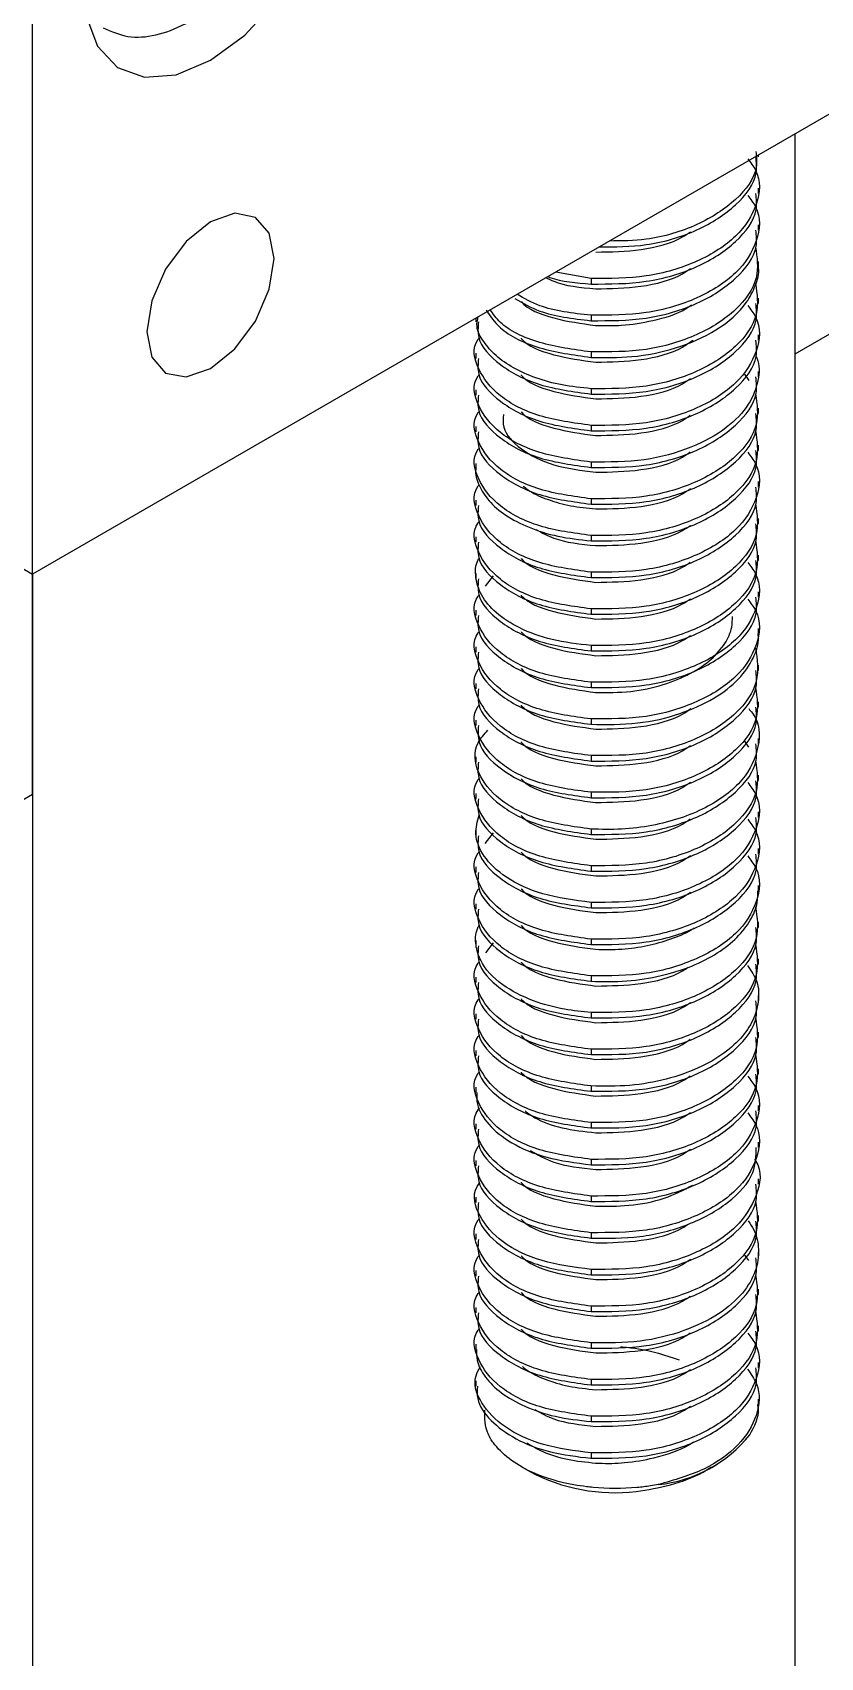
# Model space of a CAD drawing. Header units: millimetres. Extents: x 15 to 1802, y 5 to 899.
# Drawn here: x 272.89 to 283.85, y 196.35 to 218.95 of the extents above; entities that cross this region are included whole.
import ezdxf

# ---------------------------------------------------------------- set-up
doc = ezdxf.new("R2010")
doc.units = ezdxf.units.MM

msp = doc.modelspace()

# ---------------------------------------------------------------- linework, layer by layer
at = {"color": 7, "linetype": 'Continuous', "lineweight": 25}
for p, q in [((293.046, 223.051), (272.894, 211.418)), ((272.894, 211.418), (272.894, 221.624)), ((283.5, 214.478), (283.5, 217.541)), ((283.5, 191.184), (283.5, 217.541)), ((282.992, 217.22), (282.992, 217.247)), ((282.992, 216.71), (282.992, 216.785)), ((283.5, 214.478), (287.743, 216.927)), ((282.992, 216.199), (282.992, 216.275)), ((280.663, 215.526), (280.171, 215.618)), ((282.992, 215.689), (282.992, 215.764)), ((280.662, 215.526), (280.662, 215.452)), ((282.992, 215.179), (282.992, 215.254)), ((279.059, 214.977), (279.059, 214.924)), ((280.662, 215.016), (280.662, 214.941)), ((282.992, 214.668), (282.992, 214.744)), ((267.591, 214.479), (272.894, 211.418)), ((279.059, 214.489), (279.059, 214.413)), ((280.662, 214.506), (280.662, 214.431)), ((282.992, 214.158), (282.992, 214.233)), ((282.798, 214.195), (282.856, 214.11)), ((279.059, 213.978), (279.059, 213.903)), ((280.662, 213.995), (280.662, 213.921)), ((282.992, 213.648), (282.992, 213.723)), ((279.059, 213.468), (279.059, 213.393)), ((280.662, 213.485), (280.662, 213.41)), ((282.992, 213.138), (282.992, 213.212)), ((279.059, 212.957), (279.059, 212.882)), ((280.662, 212.975), (280.662, 212.9)), ((282.992, 212.627), (282.992, 212.703)), ((279.059, 212.447), (279.059, 212.372)), ((280.662, 212.464), (280.662, 212.39)), ((282.992, 212.117), (282.992, 212.192)), ((279.059, 211.937), (279.059, 211.862)), ((280.662, 211.954), (280.662, 211.879)), ((282.992, 211.607), (282.992, 211.681)), ((272.894, 208.355), (272.894, 211.418)), ((272.894, 211.418), (272.894, 185.061)), ((279.059, 211.426), (279.059, 211.352)), ((279.196, 211.247), (279.305, 211.391)), ((280.662, 211.444), (280.662, 211.369)), ((282.992, 211.096), (282.992, 211.171)), ((279.059, 210.916), (279.059, 210.841)), ((280.662, 210.933), (280.662, 210.859)), ((282.992, 210.586), (282.992, 210.661)), ((279.059, 210.406), (279.059, 210.331)), ((280.662, 210.423), (280.662, 210.348)), ((282.992, 210.076), (282.992, 210.15)), ((279.059, 209.895), (279.059, 209.82)), ((280.662, 209.913), (280.662, 209.838)), ((282.992, 209.565), (282.992, 209.64)), ((279.059, 209.385), (279.059, 209.31)), ((280.662, 209.402), (280.662, 209.328)), ((282.798, 209.092), (282.854, 209.01)), ((282.992, 209.055), (282.992, 209.13)), ((279.059, 208.875), (279.059, 208.8)), ((280.662, 208.892), (280.662, 208.817)), ((282.992, 208.545), (282.992, 208.619)), ((279.059, 208.364), (279.059, 208.289)), ((280.662, 208.382), (280.662, 208.307)), ((267.591, 205.293), (272.894, 208.355)), ((282.992, 208.034), (282.992, 208.109)), ((279.059, 207.854), (279.059, 207.779)), ((279.192, 207.67), (279.305, 207.819)), ((280.662, 207.871), (280.662, 207.797)), ((282.992, 207.524), (282.992, 207.599)), ((279.059, 207.344), (279.059, 207.269)), ((280.662, 207.361), (280.662, 207.286)), ((282.992, 207.014), (282.992, 207.088)), ((279.059, 206.833), (279.059, 206.758)), ((280.662, 206.851), (280.662, 206.776)), ((282.992, 206.503), (282.992, 206.578)), ((279.059, 206.323), (279.059, 206.248)), ((280.662, 206.34), (280.662, 206.266)), ((279.2, 206.149), (279.305, 206.288)), ((282.992, 205.993), (282.992, 206.068)), ((279.059, 205.813), (279.059, 205.737)), ((280.662, 205.83), (280.662, 205.755)), ((282.992, 205.482), (282.992, 205.557)), ((279.059, 205.302), (279.059, 205.227)), ((280.662, 205.32), (280.662, 205.245)), ((282.992, 204.972), (282.992, 205.047)), ((279.059, 204.792), (279.059, 204.717)), ((280.662, 204.809), (280.662, 204.735)), ((282.992, 204.462), (282.992, 204.537)), ((280.662, 204.299), (280.662, 204.224)), ((279.059, 204.282), (279.059, 204.207)), ((282.992, 203.951), (282.992, 204.027)), ((279.059, 203.771), (279.059, 203.696)), ((280.662, 203.789), (280.662, 203.714)), ((282.992, 203.441), (282.992, 203.516)), ((279.059, 203.261), (279.059, 203.186)), ((280.662, 203.278), (280.662, 203.204)), ((282.992, 202.931), (282.992, 203.006)), ((279.059, 202.75), (279.059, 202.676)), ((280.662, 202.768), (280.662, 202.693)), ((282.992, 202.42), (282.992, 202.495)), ((280.662, 202.258), (280.662, 202.183)), ((279.059, 202.24), (279.059, 202.165)), ((282.798, 201.947), (282.851, 201.87)), ((282.992, 201.91), (282.992, 201.985)), ((279.059, 201.73), (279.059, 201.655)), ((280.662, 201.747), (280.662, 201.672)), ((282.992, 201.4), (282.992, 201.475)), ((279.059, 201.219), (279.059, 201.145)), ((280.662, 201.237), (280.662, 201.162)), ((282.992, 200.889), (282.992, 200.964)), ((279.059, 200.709), (279.059, 200.634)), ((280.662, 200.727), (280.662, 200.652)), ((282.992, 200.379), (282.992, 200.455)), ((279.059, 200.199), (279.059, 200.124)), ((280.662, 200.216), (280.662, 200.141)), ((282.992, 199.82), (282.992, 199.944)), ((280.662, 199.706), (280.662, 199.631)), ((280.662, 199.196), (280.662, 199.121)), ((279.689, 199.006), (279.812, 198.935)), ((282.341, 198.994), (282.416, 199.037))]:
    msp.add_line(p, q, dxfattribs=at)
at = {"color": 7, "linetype": 'Continuous', "lineweight": 25, "flags": 128}
for points in [[(275.369, 218.562), (275.846, 218.913), (276.287, 219.389), (276.661, 219.956), (276.938, 220.57), (277.099, 221.187), (277.132, 221.761), (277.034, 222.249), (276.813, 222.614), (276.484, 222.831), (276.073, 222.882), (275.609, 222.765), (275.128, 222.487), (274.664, 222.069), (274.253, 221.543), (273.924, 220.947), (273.703, 220.325), (273.605, 219.725), (273.638, 219.189), (273.799, 218.758), (274.077, 218.464), (274.45, 218.329), (274.892, 218.362), (275.369, 218.562)], [(275.369, 214.275), (275.707, 214.548), (275.994, 214.935), (276.185, 215.377), (276.253, 215.806), (276.185, 216.158), (275.994, 216.378), (275.707, 216.434), (275.369, 216.317), (275.03, 216.044), (274.744, 215.657), (274.552, 215.215), (274.485, 214.786), (274.552, 214.434), (274.744, 214.213), (275.03, 214.158), (275.369, 214.275)]]:
    msp.add_lwpolyline(points, dxfattribs=at)
at = {"color": 7, "linetype": 'Continuous', "lineweight": 25}
for centre, radius, start, end in [((281.403, 200.627), 1.883, 275.9615, 321.1954), ((281.003, 201.197), 2.556, 242.2157, 276.4544)]:
    msp.add_arc(centre, radius, start, end, dxfattribs=at)
for points, knots in [([(273.878, 219.013), (273.99, 218.964), (274.215, 218.864), (274.613, 218.897), (275.024, 219.053), (275.436, 219.345), (275.775, 219.685), (275.937, 219.943), (275.996, 220.037)], [0, 0, 0, 0, 0.167873, 0.338433, 0.516375, 0.703003, 0.891892, 1, 1, 1, 1]), ([(282.842, 217.193), (282.882, 217.141), (283.034, 216.945), (282.997, 216.552), (282.718, 216.101), (282.165, 215.747), (281.439, 215.526), (280.922, 215.526), (280.663, 215.526)], [0, 0, 0, 0, 0.067159, 0.253727, 0.440295, 0.626864, 0.813432, 1, 1, 1, 1]), ([(280.775, 215.967), (280.995, 215.968), (281.473, 215.97), (282.167, 216.182), (282.704, 216.535), (282.987, 216.91), (282.962, 217.145), (282.954, 217.22)], [0, 0, 0, 0, 0.19692, 0.428059, 0.6592, 0.89034, 1, 1, 1, 1]), ([(282.954, 217.295), (282.962, 217.22), (282.987, 216.985), (282.704, 216.61), (282.167, 216.259), (281.518, 216.054), (281.089, 216.05), (280.916, 216.049)], [0, 0, 0, 0, 0.114499, 0.355909, 0.597318, 0.838728, 1, 1, 1, 1]), ([(282.842, 216.683), (282.882, 216.631), (283.034, 216.435), (282.997, 216.042), (282.717, 215.591), (282.163, 215.236), (281.436, 215.016), (280.919, 215.016), (280.661, 215.016)], [0, 0, 0, 0, 0.067216, 0.25377, 0.440326, 0.626882, 0.813441, 1, 1, 1, 1]), ([(280.663, 215.451), (280.922, 215.451), (281.438, 215.452), (282.168, 215.672), (282.705, 216.026), (282.987, 216.4), (282.962, 216.635), (282.954, 216.71)], [0, 0, 0, 0, 0.223608, 0.447217, 0.670825, 0.894434, 1, 1, 1, 1]), ([(280.661, 214.941), (280.919, 214.941), (281.436, 214.941), (282.167, 215.161), (282.704, 215.515), (282.987, 215.889), (282.962, 216.124), (282.954, 216.199)], [0, 0, 0, 0, 0.223533, 0.447067, 0.670601, 0.894135, 1, 1, 1, 1]), ([(280.729, 215.895), (280.938, 215.899), (281.356, 215.906), (281.832, 216.028), (282.009, 216.153), (282.044, 216.178)], [0, 0, 0, 0, 0.4450468, 0.8900938, 1, 1, 1, 1]), ([(282.951, 215.964), (282.972, 215.821), (283.014, 215.518), (282.709, 215.078), (282.164, 214.725), (281.435, 214.505), (280.919, 214.506), (280.66, 214.506)], [0, 0, 0, 0, 0.183105, 0.387329, 0.591554, 0.795777, 1, 1, 1, 1]), ([(280.66, 214.431), (280.851, 214.428), (281.251, 214.421), (281.869, 214.549), (282.443, 214.802), (282.801, 215.123), (282.954, 215.426), (283.005, 215.597), (282.991, 215.685), (282.99, 215.689)], [0, 0, 0, 0, 0.1658035, 0.3479679, 0.5464564, 0.7612265, 0.8752706, 0.9934332, 1, 1, 1, 1]), ([(280.727, 215.385), (280.936, 215.388), (281.354, 215.395), (281.831, 215.517), (282.009, 215.642), (282.044, 215.667)], [0, 0, 0, 0, 0.444455, 0.888911, 1, 1, 1, 1]), ([(280.037, 215.541), (280.072, 215.523), (280.251, 215.427), (280.514, 215.404), (280.727, 215.385)], [0, 0, 0, 0, 0.19125, 1, 1, 1, 1]), ([(280.06, 215.555), (280.07, 215.551), (280.241, 215.484), (280.459, 215.467), (280.663, 215.451)], [0, 0, 0, 0, 0.057009, 1, 1, 1, 1]), ([(282.951, 215.456), (282.972, 215.313), (283.015, 215.01), (282.71, 214.569), (282.167, 214.216), (281.438, 213.995), (280.922, 213.995), (280.663, 213.995)], [0, 0, 0, 0, 0.183526, 0.387645, 0.591764, 0.795881, 1, 1, 1, 1]), ([(279.604, 215.25), (279.713, 215.186), (279.993, 215.02), (280.407, 214.971), (280.661, 214.941)], [0, 0, 0, 0, 0.386318, 1, 1, 1, 1]), ([(280.661, 215.016), (280.406, 215.045), (280.006, 215.091), (279.734, 215.251), (279.635, 215.309)], [0, 0, 0, 0, 0.635864, 1, 1, 1, 1]), ([(279.69, 215.207), (279.691, 215.205), (279.774, 215.102), (280.133, 214.956), (280.529, 214.902), (280.726, 214.875)], [0, 0, 0, 0, 0.009791, 0.504896, 1, 1, 1, 1]), ([(282.842, 215.152), (282.882, 215.1), (283.034, 214.903), (282.997, 214.511), (282.718, 214.06), (282.164, 213.705), (281.438, 213.485), (280.921, 213.485), (280.662, 213.485)], [0, 0, 0, 0, 0.0670366, 0.2536289, 0.4402219, 0.6268139, 0.8134073, 1, 1, 1, 1]), ([(280.663, 213.92), (280.921, 213.92), (281.438, 213.921), (282.168, 214.141), (282.705, 214.495), (282.987, 214.869), (282.962, 215.103), (282.954, 215.179)], [0, 0, 0, 0, 0.223575, 0.447149, 0.670725, 0.8943, 1, 1, 1, 1]), ([(280.726, 214.875), (280.847, 214.872), (281.114, 214.867), (281.546, 214.941), (281.893, 215.04), (282.033, 215.142), (282.06, 215.161)], [0, 0, 0, 0, 0.2527475, 0.5587155, 0.9177306, 1, 1, 1, 1]), ([(280.663, 213.995), (280.527, 214.009), (280.255, 214.037), (279.889, 214.14), (279.576, 214.28), (279.328, 214.452), (279.163, 214.647), (279.057, 214.833), (279.083, 214.95), (279.094, 214.997)], [0, 0, 0, 0, 0.154977, 0.308204, 0.45968, 0.609408, 0.757384, 0.903609, 1, 1, 1, 1]), ([(279.097, 214.924), (279.09, 214.851), (279.072, 214.64), (279.37, 214.317), (279.918, 214.021), (280.415, 213.954), (280.663, 213.92)], [0, 0, 0, 0, 0.149729, 0.433153, 0.716577, 1, 1, 1, 1]), ([(279.203, 215.091), (279.259, 215.005), (279.401, 214.79), (279.925, 214.534), (280.415, 214.465), (280.66, 214.431)], [0, 0, 0, 0, 0.248365, 0.624182, 1, 1, 1, 1]), ([(280.66, 214.506), (280.416, 214.54), (279.927, 214.609), (279.431, 214.844), (279.302, 215.033), (279.261, 215.093)], [0, 0, 0, 0, 0.40533, 0.810662, 1, 1, 1, 1]), ([(280.662, 213.485), (280.415, 213.519), (279.921, 213.586), (279.355, 213.883), (279.071, 214.262), (279, 214.563), (279.102, 214.695), (279.106, 214.701)], [0, 0, 0, 0, 0.247175, 0.494351, 0.741527, 0.988704, 1, 1, 1, 1]), ([(279.69, 214.696), (279.692, 214.694), (279.776, 214.591), (280.135, 214.445), (280.531, 214.391), (280.729, 214.364)], [0, 0, 0, 0, 0.010558, 0.50528, 1, 1, 1, 1]), ([(280.662, 213.41), (280.921, 213.41), (281.437, 213.41), (282.168, 213.63), (282.705, 213.984), (282.987, 214.359), (282.962, 214.593), (282.954, 214.668)], [0, 0, 0, 0, 0.2235996, 0.4471992, 0.6707988, 0.8944001, 1, 1, 1, 1]), ([(280.729, 214.364), (280.938, 214.367), (281.357, 214.374), (281.847, 214.503), (282.034, 214.638), (282.081, 214.671)], [0, 0, 0, 0, 0.429039, 0.858078, 1, 1, 1, 1]), ([(279.097, 214.413), (279.09, 214.34), (279.071, 214.129), (279.37, 213.807), (279.917, 213.511), (280.414, 213.444), (280.662, 213.41)], [0, 0, 0, 0, 0.149193, 0.432794, 0.716396, 1, 1, 1, 1]), ([(282.958, 214.445), (282.962, 214.437), (283.012, 214.33), (282.996, 214.098), (282.873, 213.763), (282.557, 213.434), (282.06, 213.159), (281.394, 212.973), (280.91, 212.974), (280.66, 212.975)], [0, 0, 0, 0, 0.0094305, 0.1430117, 0.2892288, 0.4480612, 0.6194849, 0.8034743, 1, 1, 1, 1]), ([(280.66, 212.975), (280.413, 213.009), (279.919, 213.076), (279.354, 213.373), (279.071, 213.752), (279, 214.053), (279.102, 214.185), (279.106, 214.19)], [0, 0, 0, 0, 0.247252, 0.494502, 0.741754, 0.989004, 1, 1, 1, 1]), ([(279.689, 214.186), (279.691, 214.184), (279.775, 214.081), (280.134, 213.935), (280.53, 213.881), (280.728, 213.854)], [0, 0, 0, 0, 0.011584, 0.50579, 1, 1, 1, 1]), ([(280.66, 212.9), (280.918, 212.9), (281.435, 212.899), (282.166, 213.119), (282.703, 213.473), (282.987, 213.848), (282.962, 214.082), (282.954, 214.158)], [0, 0, 0, 0, 0.223442, 0.446885, 0.670328, 0.893771, 1, 1, 1, 1]), ([(280.728, 213.854), (280.937, 213.857), (281.355, 213.864), (281.832, 213.986), (282.009, 214.111), (282.045, 214.136)], [0, 0, 0, 0, 0.444637, 0.889272, 1, 1, 1, 1]), ([(279.097, 213.903), (279.09, 213.831), (279.071, 213.62), (279.369, 213.298), (279.916, 213.001), (280.412, 212.934), (280.66, 212.9)], [0, 0, 0, 0, 0.148832, 0.432555, 0.716277, 1, 1, 1, 1]), ([(282.951, 213.922), (282.971, 213.779), (283.015, 213.478), (282.71, 213.038), (282.166, 212.684), (281.437, 212.464), (280.92, 212.464), (280.662, 212.464)], [0, 0, 0, 0, 0.182642, 0.386981, 0.591321, 0.79566, 1, 1, 1, 1]), ([(280.662, 212.464), (280.415, 212.498), (279.921, 212.565), (279.355, 212.862), (279.071, 213.241), (279, 213.542), (279.102, 213.674), (279.107, 213.68)], [0, 0, 0, 0, 0.2470384, 0.4940751, 0.741112, 0.9881492, 1, 1, 1, 1]), ([(279.445, 213.635), (279.44, 213.576), (279.424, 213.406), (279.669, 213.147), (280.118, 212.91), (280.524, 212.859), (280.728, 212.833)], [0, 0, 0, 0, 0.149477, 0.432984, 0.716492, 1, 1, 1, 1]), ([(279.69, 213.675), (279.691, 213.673), (279.774, 213.571), (280.133, 213.425), (280.528, 213.371), (280.726, 213.344)], [0, 0, 0, 0, 0.0086, 0.504299, 1, 1, 1, 1]), ([(280.662, 212.39), (280.92, 212.389), (281.436, 212.389), (282.167, 212.609), (282.704, 212.963), (282.987, 213.338), (282.962, 213.572), (282.954, 213.648)], [0, 0, 0, 0, 0.2235122, 0.4470235, 0.670535, 0.8940465, 1, 1, 1, 1]), ([(280.726, 213.344), (280.935, 213.347), (281.353, 213.354), (281.83, 213.476), (282.008, 213.601), (282.043, 213.625)], [0, 0, 0, 0, 0.444727, 0.889456, 1, 1, 1, 1]), ([(279.097, 213.393), (279.09, 213.32), (279.071, 213.109), (279.37, 212.786), (279.917, 212.49), (280.414, 212.423), (280.662, 212.39)], [0, 0, 0, 0, 0.1494438, 0.432963, 0.7164811, 1, 1, 1, 1]), ([(282.951, 213.412), (282.971, 213.269), (283.015, 212.968), (282.711, 212.528), (282.167, 212.174), (281.438, 211.954), (280.922, 211.954), (280.663, 211.954)], [0, 0, 0, 0, 0.182355, 0.386766, 0.591178, 0.795589, 1, 1, 1, 1]), ([(280.663, 211.954), (280.416, 211.987), (279.922, 212.054), (279.355, 212.352), (279.071, 212.73), (279, 213.032), (279.102, 213.164), (279.106, 213.17)], [0, 0, 0, 0, 0.247089, 0.494176, 0.741265, 0.988354, 1, 1, 1, 1]), ([(282.842, 213.111), (282.882, 213.059), (283.034, 212.862), (282.997, 212.47), (282.717, 212.019), (282.163, 211.664), (281.436, 211.444), (280.919, 211.444), (280.661, 211.444)], [0, 0, 0, 0, 0.067287, 0.253827, 0.440368, 0.62691, 0.813453, 1, 1, 1, 1]), ([(280.663, 211.879), (280.921, 211.879), (281.438, 211.879), (282.168, 212.099), (282.705, 212.454), (282.987, 212.828), (282.962, 213.062), (282.954, 213.137)], [0, 0, 0, 0, 0.22361, 0.44722, 0.67083, 0.89444, 1, 1, 1, 1]), ([(280.728, 212.833), (280.937, 212.837), (281.355, 212.844), (281.831, 212.966), (282.008, 213.091), (282.043, 213.115)], [0, 0, 0, 0, 0.44495, 0.889901, 1, 1, 1, 1]), ([(279.06, 212.882), (279.06, 212.881), (279.045, 212.805), (279.098, 212.651), (279.229, 212.431), (279.467, 212.228), (279.792, 212.059), (280.196, 211.93), (280.506, 211.896), (280.663, 211.879)], [0, 0, 0, 0, 0.0029, 0.156916, 0.315802, 0.479554, 0.648174, 0.821656, 1, 1, 1, 1]), ([(280.661, 211.444), (280.414, 211.478), (279.92, 211.545), (279.354, 211.842), (279.071, 212.221), (279, 212.522), (279.101, 212.653), (279.105, 212.658)], [0, 0, 0, 0, 0.2475, 0.495, 0.742501, 0.990002, 1, 1, 1, 1]), ([(279.717, 212.641), (279.747, 212.618), (279.841, 212.543), (280.065, 212.447), (280.375, 212.357), (280.61, 212.334), (280.729, 212.323)], [0, 0, 0, 0, 0.131687, 0.415813, 0.705252, 1, 1, 1, 1]), ([(280.661, 211.369), (280.919, 211.369), (281.435, 211.368), (282.167, 211.588), (282.704, 211.942), (282.987, 212.317), (282.962, 212.551), (282.954, 212.627)], [0, 0, 0, 0, 0.223509, 0.447019, 0.67053, 0.894041, 1, 1, 1, 1]), ([(280.729, 212.323), (280.938, 212.326), (281.356, 212.333), (281.832, 212.456), (282.009, 212.58), (282.044, 212.605)], [0, 0, 0, 0, 0.44501, 0.890021, 1, 1, 1, 1]), ([(279.097, 212.372), (279.09, 212.3), (279.071, 212.089), (279.369, 211.766), (279.916, 211.47), (280.412, 211.403), (280.661, 211.369)], [0, 0, 0, 0, 0.1489, 0.4326, 0.7163, 1, 1, 1, 1]), ([(282.951, 212.391), (282.972, 212.248), (283.014, 211.946), (282.709, 211.506), (282.165, 211.153), (281.436, 210.933), (280.919, 210.933), (280.661, 210.934)], [0, 0, 0, 0, 0.182915, 0.387187, 0.591458, 0.795729, 1, 1, 1, 1]), ([(280.661, 210.934), (280.414, 210.967), (279.92, 211.034), (279.354, 211.332), (279.071, 211.71), (279, 212.012), (279.102, 212.143), (279.106, 212.149)], [0, 0, 0, 0, 0.247115, 0.49423, 0.741345, 0.98846, 1, 1, 1, 1]), ([(279.901, 212.036), (279.978, 211.993), (280.196, 211.868), (280.518, 211.835), (280.726, 211.813)], [0, 0, 0, 0, 0.3505329, 1, 1, 1, 1]), ([(280.661, 210.859), (280.919, 210.859), (281.435, 210.858), (282.166, 211.078), (282.704, 211.432), (282.987, 211.806), (282.962, 212.041), (282.954, 212.117)], [0, 0, 0, 0, 0.2234564, 0.4469127, 0.6703689, 0.893825, 1, 1, 1, 1]), ([(280.726, 211.813), (280.936, 211.816), (281.354, 211.823), (281.831, 211.945), (282.008, 212.07), (282.044, 212.095)], [0, 0, 0, 0, 0.4444402, 0.8888823, 1, 1, 1, 1]), ([(279.097, 211.862), (279.09, 211.789), (279.071, 211.579), (279.369, 211.256), (279.916, 210.96), (280.412, 210.892), (280.661, 210.859)], [0, 0, 0, 0, 0.149097, 0.432732, 0.716366, 1, 1, 1, 1]), ([(282.951, 211.88), (282.971, 211.738), (283.015, 211.437), (282.71, 210.997), (282.167, 210.643), (281.438, 210.423), (280.922, 210.423), (280.663, 210.423)], [0, 0, 0, 0, 0.1823556, 0.3867662, 0.5911768, 0.7955888, 1, 1, 1, 1]), ([(280.663, 210.423), (280.478, 210.445), (280.114, 210.487), (279.662, 210.656), (279.33, 210.871), (279.123, 211.117), (279.05, 211.368), (279.051, 211.546), (279.1, 211.632), (279.105, 211.64)], [0, 0, 0, 0, 0.184013, 0.359987, 0.527917, 0.687794, 0.83961, 0.983361, 1, 1, 1, 1]), ([(279.69, 211.634), (279.691, 211.632), (279.774, 211.529), (280.134, 211.383), (280.529, 211.329), (280.727, 211.302)], [0, 0, 0, 0, 0.010053, 0.505025, 1, 1, 1, 1]), ([(282.842, 211.58), (282.882, 211.528), (283.034, 211.331), (282.997, 210.939), (282.718, 210.488), (282.164, 210.133), (281.437, 209.913), (280.92, 209.913), (280.662, 209.913)], [0, 0, 0, 0, 0.06711, 0.253688, 0.440265, 0.626843, 0.813421, 1, 1, 1, 1]), ([(280.663, 210.348), (280.922, 210.348), (281.438, 210.348), (282.168, 210.568), (282.705, 210.922), (282.987, 211.297), (282.962, 211.531), (282.954, 211.606)], [0, 0, 0, 0, 0.22359, 0.447179, 0.670768, 0.894357, 1, 1, 1, 1]), ([(280.727, 211.302), (280.936, 211.306), (281.354, 211.312), (281.83, 211.434), (282.008, 211.559), (282.043, 211.584)], [0, 0, 0, 0, 0.444866, 0.889733, 1, 1, 1, 1]), ([(279.097, 211.352), (279.09, 211.279), (279.072, 211.068), (279.37, 210.745), (279.918, 210.449), (280.415, 210.382), (280.663, 210.348)], [0, 0, 0, 0, 0.149711, 0.433141, 0.716571, 1, 1, 1, 1]), ([(280.662, 209.913), (280.415, 209.946), (279.921, 210.013), (279.355, 210.311), (279.071, 210.69), (279, 210.991), (279.102, 211.123), (279.106, 211.129)], [0, 0, 0, 0, 0.2472, 0.494402, 0.741604, 0.988807, 1, 1, 1, 1]), ([(279.69, 211.124), (279.692, 211.121), (279.776, 211.018), (280.135, 210.873), (280.531, 210.819), (280.729, 210.792)], [0, 0, 0, 0, 0.010527, 0.505263, 1, 1, 1, 1]), ([(282.841, 211.069), (282.882, 211.017), (283.034, 210.819), (282.997, 210.427), (282.717, 209.976), (282.162, 209.621), (281.435, 209.402), (280.918, 209.402), (280.66, 209.403)], [0, 0, 0, 0, 0.067755, 0.254205, 0.440655, 0.627103, 0.813552, 1, 1, 1, 1]), ([(280.662, 209.838), (280.92, 209.838), (281.437, 209.838), (282.167, 210.058), (282.704, 210.412), (282.987, 210.786), (282.962, 211.021), (282.954, 211.096)], [0, 0, 0, 0, 0.2235737, 0.4471478, 0.6707228, 0.8942983, 1, 1, 1, 1]), ([(280.729, 210.792), (280.938, 210.795), (281.356, 210.802), (281.832, 210.925), (282.009, 211.049), (282.044, 211.074)], [0, 0, 0, 0, 0.445076, 0.890154, 1, 1, 1, 1]), ([(280.66, 209.403), (280.413, 209.436), (279.919, 209.504), (279.354, 209.801), (279.071, 210.18), (279, 210.481), (279.102, 210.613), (279.106, 210.618)], [0, 0, 0, 0, 0.247205, 0.49441, 0.741615, 0.98882, 1, 1, 1, 1]), ([(279.097, 210.841), (279.09, 210.768), (279.071, 210.558), (279.369, 210.235), (279.917, 209.939), (280.414, 209.871), (280.662, 209.838)], [0, 0, 0, 0, 0.149071, 0.432713, 0.716356, 1, 1, 1, 1]), ([(280.726, 209.771), (280.889, 209.77), (281.209, 209.768), (281.666, 209.867), (282.049, 210.023), (282.342, 210.223), (282.532, 210.445), (282.628, 210.651), (282.628, 210.779), (282.629, 210.829)], [0, 0, 0, 0, 0.1731108, 0.3380798, 0.494898, 0.6435586, 0.7840533, 0.9163751, 1, 1, 1, 1]), ([(279.689, 210.614), (279.691, 210.612), (279.775, 210.509), (280.134, 210.362), (280.53, 210.309), (280.727, 210.282)], [0, 0, 0, 0, 0.010742, 0.505371, 1, 1, 1, 1]), ([(280.66, 209.328), (280.877, 209.325), (281.3, 209.32), (281.899, 209.459), (282.38, 209.675), (282.729, 209.945), (282.925, 210.238), (283.003, 210.457), (282.987, 210.57), (282.985, 210.586)], [0, 0, 0, 0, 0.188384, 0.3666161, 0.5346827, 0.6925678, 0.8402606, 0.9777481, 1, 1, 1, 1]), ([(280.727, 210.282), (280.937, 210.285), (281.355, 210.292), (281.832, 210.414), (282.009, 210.539), (282.044, 210.564)], [0, 0, 0, 0, 0.44456, 0.889121, 1, 1, 1, 1]), ([(279.097, 210.331), (279.09, 210.258), (279.071, 210.048), (279.369, 209.725), (279.916, 209.429), (280.412, 209.361), (280.66, 209.328)], [0, 0, 0, 0, 0.148862, 0.432574, 0.716287, 1, 1, 1, 1]), ([(282.95, 210.385), (282.973, 210.23), (283.02, 209.917), (282.711, 209.465), (282.166, 209.112), (281.437, 208.892), (280.921, 208.892), (280.663, 208.892)], [0, 0, 0, 0, 0.1947036, 0.3960274, 0.5973524, 0.7986766, 1, 1, 1, 1]), ([(280.663, 208.892), (280.416, 208.925), (279.921, 208.992), (279.355, 209.29), (279.071, 209.668), (279, 209.97), (279.102, 210.102), (279.107, 210.108)], [0, 0, 0, 0, 0.247024, 0.494046, 0.741069, 0.988091, 1, 1, 1, 1]), ([(279.69, 210.103), (279.691, 210.101), (279.774, 209.999), (280.133, 209.853), (280.528, 209.799), (280.726, 209.771)], [0, 0, 0, 0, 0.009252, 0.504627, 1, 1, 1, 1]), ([(280.662, 208.817), (280.921, 208.817), (281.437, 208.817), (282.167, 209.037), (282.704, 209.391), (282.987, 209.766), (282.962, 210), (282.954, 210.075)], [0, 0, 0, 0, 0.223533, 0.447065, 0.670596, 0.894128, 1, 1, 1, 1]), ([(279.097, 209.821), (279.09, 209.748), (279.072, 209.537), (279.37, 209.214), (279.918, 208.918), (280.414, 208.851), (280.662, 208.817)], [0, 0, 0, 0, 0.149534, 0.433022, 0.716512, 1, 1, 1, 1]), ([(282.951, 209.839), (282.971, 209.697), (283.015, 209.395), (282.71, 208.956), (282.167, 208.602), (281.438, 208.382), (280.921, 208.382), (280.663, 208.382)], [0, 0, 0, 0, 0.182398, 0.386798, 0.591199, 0.795599, 1, 1, 1, 1]), ([(280.663, 208.382), (280.416, 208.415), (279.922, 208.482), (279.355, 208.779), (279.071, 209.158), (279, 209.46), (279.102, 209.591), (279.106, 209.597)], [0, 0, 0, 0, 0.247116, 0.494232, 0.741349, 0.988467, 1, 1, 1, 1]), ([(279.69, 209.593), (279.692, 209.591), (279.775, 209.488), (280.135, 209.342), (280.53, 209.288), (280.728, 209.261)], [0, 0, 0, 0, 0.010766, 0.505383, 1, 1, 1, 1]), ([(282.855, 209.547), (282.873, 209.526), (283.013, 209.368), (283.018, 209.008), (282.847, 208.619), (282.547, 208.342), (282.256, 208.16), (281.905, 208.014), (281.51, 207.914), (281.086, 207.859), (280.803, 207.867), (280.66, 207.872)], [0, 0, 0, 0, 0.026775, 0.209546, 0.397924, 0.494716, 0.59293, 0.692565, 0.793622, 0.8961, 1, 1, 1, 1]), ([(280.663, 208.307), (280.921, 208.307), (281.438, 208.307), (282.168, 208.527), (282.705, 208.881), (282.987, 209.256), (282.962, 209.49), (282.954, 209.565)], [0, 0, 0, 0, 0.2236069, 0.4472143, 0.6708216, 0.894428, 1, 1, 1, 1]), ([(280.728, 209.261), (280.937, 209.264), (281.355, 209.271), (281.834, 209.394), (282.013, 209.521), (282.05, 209.547)], [0, 0, 0, 0, 0.442201, 0.884404, 1, 1, 1, 1]), ([(279.096, 209.311), (279.091, 209.233), (279.077, 209.017), (279.382, 208.694), (279.929, 208.405), (280.419, 208.339), (280.663, 208.307)], [0, 0, 0, 0, 0.159763, 0.441189, 0.721269, 1, 1, 1, 1]), ([(280.66, 207.872), (280.413, 207.905), (279.919, 207.973), (279.357, 208.27), (279.06, 208.65), (279.016, 209.007), (279.176, 209.189), (279.227, 209.246)], [0, 0, 0, 0, 0.223977, 0.447954, 0.671931, 0.895907, 1, 1, 1, 1]), ([(279.689, 209.083), (279.691, 209.08), (279.775, 208.977), (280.135, 208.831), (280.531, 208.777), (280.728, 208.751)], [0, 0, 0, 0, 0.012186, 0.50609, 1, 1, 1, 1]), ([(280.66, 207.797), (280.919, 207.796), (281.435, 207.796), (282.166, 208.016), (282.704, 208.37), (282.987, 208.744), (282.962, 208.979), (282.954, 209.055)], [0, 0, 0, 0, 0.223486, 0.446974, 0.67046, 0.893948, 1, 1, 1, 1]), ([(282.951, 208.819), (282.971, 208.676), (283.014, 208.374), (282.709, 207.934), (282.165, 207.581), (281.436, 207.361), (280.919, 207.361), (280.661, 207.361)], [0, 0, 0, 0, 0.18284, 0.387129, 0.59142, 0.79571, 1, 1, 1, 1]), ([(280.728, 208.751), (280.938, 208.754), (281.356, 208.761), (281.832, 208.883), (282.009, 209.008), (282.044, 209.033)], [0, 0, 0, 0, 0.4449658, 0.8899306, 1, 1, 1, 1]), ([(279.097, 208.8), (279.09, 208.727), (279.071, 208.517), (279.369, 208.194), (279.916, 207.898), (280.412, 207.83), (280.66, 207.797)], [0, 0, 0, 0, 0.148854, 0.432568, 0.716285, 1, 1, 1, 1]), ([(280.661, 207.361), (280.414, 207.395), (279.92, 207.462), (279.355, 207.759), (279.071, 208.138), (279, 208.439), (279.102, 208.571), (279.106, 208.577)], [0, 0, 0, 0, 0.247089, 0.494178, 0.741268, 0.988357, 1, 1, 1, 1]), ([(279.69, 208.571), (279.692, 208.57), (279.775, 208.467), (280.133, 208.322), (280.529, 208.267), (280.726, 208.24)], [0, 0, 0, 0, 0.008108, 0.504055, 1, 1, 1, 1]), ([(280.661, 207.286), (280.919, 207.286), (281.435, 207.286), (282.166, 207.506), (282.704, 207.859), (282.987, 208.234), (282.962, 208.469), (282.954, 208.544)], [0, 0, 0, 0, 0.22347, 0.446938, 0.670408, 0.893877, 1, 1, 1, 1]), ([(282.842, 208.518), (282.882, 208.465), (283.034, 208.269), (282.997, 207.877), (282.718, 207.426), (282.165, 207.071), (281.439, 206.851), (280.922, 206.851), (280.663, 206.851)], [0, 0, 0, 0, 0.067202, 0.253761, 0.440321, 0.626881, 0.813441, 1, 1, 1, 1]), ([(280.726, 208.24), (280.935, 208.244), (281.354, 208.25), (281.831, 208.372), (282.008, 208.497), (282.044, 208.522)], [0, 0, 0, 0, 0.444457, 0.888917, 1, 1, 1, 1]), ([(279.097, 208.29), (279.09, 208.217), (279.071, 208.006), (279.369, 207.683), (279.917, 207.387), (280.413, 207.32), (280.661, 207.286)], [0, 0, 0, 0, 0.1491984, 0.4327988, 0.7163992, 1, 1, 1, 1]), ([(280.663, 206.851), (280.431, 206.881), (279.98, 206.94), (279.465, 207.185), (279.155, 207.48), (279.029, 207.787), (279.082, 207.979), (279.106, 208.067)], [0, 0, 0, 0, 0.231689, 0.449084, 0.652156, 0.840878, 1, 1, 1, 1]), ([(279.69, 208.062), (279.691, 208.06), (279.775, 207.957), (280.134, 207.811), (280.529, 207.757), (280.727, 207.73)], [0, 0, 0, 0, 0.010227, 0.505113, 1, 1, 1, 1]), ([(282.842, 208.007), (282.882, 207.955), (283.034, 207.759), (282.997, 207.366), (282.718, 206.915), (282.164, 206.56), (281.437, 206.34), (280.92, 206.34), (280.661, 206.34)], [0, 0, 0, 0, 0.067187, 0.253748, 0.44031, 0.626873, 0.813436, 1, 1, 1, 1]), ([(280.663, 206.776), (280.922, 206.776), (281.438, 206.776), (282.168, 206.996), (282.705, 207.35), (282.987, 207.725), (282.962, 207.959), (282.954, 208.034)], [0, 0, 0, 0, 0.223599, 0.447199, 0.6708, 0.8944, 1, 1, 1, 1]), ([(280.727, 207.73), (280.936, 207.733), (281.354, 207.74), (281.831, 207.862), (282.008, 207.987), (282.043, 208.012)], [0, 0, 0, 0, 0.4448975, 0.8897933, 1, 1, 1, 1]), ([(279.097, 207.779), (279.09, 207.706), (279.072, 207.495), (279.37, 207.172), (279.918, 206.876), (280.415, 206.809), (280.663, 206.776)], [0, 0, 0, 0, 0.149724, 0.43315, 0.716576, 1, 1, 1, 1]), ([(280.661, 206.34), (280.414, 206.374), (279.92, 206.441), (279.354, 206.739), (279.071, 207.118), (279, 207.419), (279.102, 207.551), (279.106, 207.556)], [0, 0, 0, 0, 0.247227, 0.494455, 0.741684, 0.988913, 1, 1, 1, 1]), ([(279.69, 207.551), (279.692, 207.549), (279.776, 207.446), (280.135, 207.3), (280.531, 207.246), (280.729, 207.219)], [0, 0, 0, 0, 0.010482, 0.505242, 1, 1, 1, 1]), ([(282.841, 207.497), (282.882, 207.444), (283.034, 207.247), (282.997, 206.854), (282.717, 206.403), (282.162, 206.049), (281.435, 205.83), (280.919, 205.83), (280.66, 205.83)], [0, 0, 0, 0, 0.067822, 0.254259, 0.440695, 0.62713, 0.813565, 1, 1, 1, 1]), ([(280.661, 206.266), (280.92, 206.265), (281.436, 206.265), (282.167, 206.485), (282.704, 206.839), (282.987, 207.214), (282.962, 207.448), (282.954, 207.523)], [0, 0, 0, 0, 0.223561, 0.447125, 0.670688, 0.894252, 1, 1, 1, 1]), ([(280.729, 207.219), (280.938, 207.223), (281.356, 207.23), (281.832, 207.352), (282.009, 207.477), (282.044, 207.502)], [0, 0, 0, 0, 0.445073, 0.89015, 1, 1, 1, 1]), ([(279.097, 207.269), (279.09, 207.196), (279.071, 206.985), (279.369, 206.663), (279.917, 206.366), (280.413, 206.299), (280.661, 206.266)], [0, 0, 0, 0, 0.148947, 0.43263, 0.716315, 1, 1, 1, 1]), ([(280.66, 205.83), (280.413, 205.864), (279.919, 205.931), (279.354, 206.229), (279.071, 206.607), (279, 206.908), (279.102, 207.04), (279.106, 207.046)], [0, 0, 0, 0, 0.247179, 0.494356, 0.741533, 0.988712, 1, 1, 1, 1]), ([(279.689, 207.041), (279.691, 207.039), (279.774, 206.936), (280.134, 206.79), (280.529, 206.736), (280.727, 206.709)], [0, 0, 0, 0, 0.010436, 0.505217, 1, 1, 1, 1]), ([(280.66, 205.755), (280.827, 205.751), (281.155, 205.743), (281.638, 205.822), (282.068, 205.956), (282.427, 206.139), (282.703, 206.358), (282.887, 206.597), (282.983, 206.819), (282.983, 206.959), (282.983, 207.014)], [0, 0, 0, 0, 0.145149, 0.285854, 0.422114, 0.553926, 0.681288, 0.804199, 0.922655, 1, 1, 1, 1]), ([(282.951, 206.79), (282.972, 206.644), (283.016, 206.337), (282.71, 205.893), (282.166, 205.54), (281.438, 205.32), (280.921, 205.32), (280.663, 205.32)], [0, 0, 0, 0, 0.187121, 0.390341, 0.59356, 0.79678, 1, 1, 1, 1]), ([(280.727, 206.709), (280.936, 206.713), (281.355, 206.719), (281.831, 206.842), (282.009, 206.967), (282.044, 206.992)], [0, 0, 0, 0, 0.444499, 0.889, 1, 1, 1, 1]), ([(279.097, 206.759), (279.09, 206.686), (279.071, 206.475), (279.369, 206.153), (279.916, 205.857), (280.412, 205.789), (280.66, 205.755)], [0, 0, 0, 0, 0.14891, 0.432608, 0.716303, 1, 1, 1, 1]), ([(280.663, 205.32), (280.538, 205.332), (280.254, 205.361), (279.818, 205.483), (279.386, 205.707), (279.129, 205.989), (279.052, 206.261), (279.049, 206.429), (279.099, 206.518), (279.108, 206.534)], [0, 0, 0, 0, 0.123244, 0.281855, 0.475704, 0.70464, 0.832867, 0.969943, 1, 1, 1, 1]), ([(279.69, 206.531), (279.691, 206.529), (279.774, 206.426), (280.133, 206.28), (280.528, 206.226), (280.726, 206.199)], [0, 0, 0, 0, 0.009456, 0.504728, 1, 1, 1, 1]), ([(280.663, 205.245), (280.921, 205.245), (281.437, 205.245), (282.168, 205.465), (282.704, 205.819), (282.987, 206.193), (282.962, 206.428), (282.954, 206.503)], [0, 0, 0, 0, 0.223552, 0.447104, 0.670655, 0.894207, 1, 1, 1, 1]), ([(280.726, 206.199), (280.847, 206.197), (281.088, 206.192), (281.447, 206.244), (281.773, 206.338), (281.993, 206.425), (282.084, 206.488), (282.096, 206.496)], [0, 0, 0, 0, 0.247631, 0.490818, 0.729563, 0.963866, 1, 1, 1, 1]), ([(279.097, 206.248), (279.09, 206.175), (279.072, 205.964), (279.37, 205.641), (279.918, 205.345), (280.415, 205.278), (280.663, 205.245)], [0, 0, 0, 0, 0.149662, 0.433108, 0.716555, 1, 1, 1, 1]), ([(282.951, 206.267), (282.971, 206.125), (283.015, 205.823), (282.711, 205.383), (282.167, 205.03), (281.438, 204.809), (280.921, 204.809), (280.663, 204.809)], [0, 0, 0, 0, 0.182308, 0.386731, 0.591154, 0.795577, 1, 1, 1, 1]), ([(280.663, 204.809), (280.416, 204.843), (279.921, 204.91), (279.355, 205.207), (279.071, 205.586), (279, 205.887), (279.102, 206.019), (279.106, 206.025)], [0, 0, 0, 0, 0.2471388, 0.4942787, 0.7414198, 0.9885602, 1, 1, 1, 1]), ([(279.69, 206.02), (279.692, 206.018), (279.775, 205.915), (280.135, 205.769), (280.531, 205.715), (280.728, 205.688)], [0, 0, 0, 0, 0.010535, 0.505267, 1, 1, 1, 1]), ([(282.837, 205.976), (282.889, 205.9), (282.994, 205.748), (283, 205.495), (282.941, 205.239), (282.78, 204.983), (282.519, 204.744), (282.159, 204.537), (281.711, 204.382), (281.195, 204.288), (280.841, 204.295), (280.66, 204.299)], [0, 0, 0, 0, 0.0949686, 0.1904851, 0.2910396, 0.39663, 0.5072522, 0.6229036, 0.7435807, 0.8692811, 1, 1, 1, 1]), ([(280.663, 204.734), (280.921, 204.734), (281.437, 204.734), (282.168, 204.954), (282.705, 205.309), (282.987, 205.683), (282.962, 205.917), (282.954, 205.992)], [0, 0, 0, 0, 0.223613, 0.447227, 0.670841, 0.894457, 1, 1, 1, 1]), ([(280.728, 205.688), (280.937, 205.692), (281.355, 205.699), (281.82, 205.816), (281.989, 205.934), (282.015, 205.952)], [0, 0, 0, 0, 0.458251, 0.916505, 1, 1, 1, 1]), ([(279.097, 205.737), (279.09, 205.664), (279.071, 205.453), (279.37, 205.131), (279.918, 204.835), (280.414, 204.768), (280.663, 204.734)], [0, 0, 0, 0, 0.149331, 0.432885, 0.716441, 1, 1, 1, 1]), ([(280.66, 204.299), (280.413, 204.333), (279.919, 204.4), (279.354, 204.698), (279.071, 205.076), (279, 205.377), (279.102, 205.509), (279.106, 205.515)], [0, 0, 0, 0, 0.247278, 0.494557, 0.741835, 0.989114, 1, 1, 1, 1]), ([(279.689, 205.511), (279.691, 205.508), (279.775, 205.405), (280.135, 205.259), (280.53, 205.205), (280.728, 205.178)], [0, 0, 0, 0, 0.012107, 0.50605, 1, 1, 1, 1]), ([(280.66, 204.224), (280.918, 204.224), (281.435, 204.224), (282.166, 204.443), (282.704, 204.797), (282.987, 205.172), (282.962, 205.407), (282.954, 205.482)], [0, 0, 0, 0, 0.223466, 0.446932, 0.670397, 0.893863, 1, 1, 1, 1]), ([(280.728, 205.178), (280.937, 205.182), (281.356, 205.188), (281.832, 205.311), (282.009, 205.436), (282.045, 205.461)], [0, 0, 0, 0, 0.444733, 0.889466, 1, 1, 1, 1]), ([(279.097, 205.228), (279.09, 205.155), (279.071, 204.944), (279.369, 204.622), (279.916, 204.326), (280.412, 204.258), (280.66, 204.224)], [0, 0, 0, 0, 0.14883, 0.432554, 0.716277, 1, 1, 1, 1]), ([(282.951, 205.246), (282.971, 205.104), (283.014, 204.802), (282.71, 204.362), (282.165, 204.008), (281.436, 203.788), (280.92, 203.789), (280.662, 203.789)], [0, 0, 0, 0, 0.182756, 0.387067, 0.591379, 0.79569, 1, 1, 1, 1]), ([(280.662, 203.789), (280.415, 203.822), (279.921, 203.889), (279.355, 204.187), (279.071, 204.565), (279, 204.867), (279.102, 204.999), (279.107, 205.005)], [0, 0, 0, 0, 0.247065, 0.49413, 0.741195, 0.98826, 1, 1, 1, 1]), ([(279.69, 204.999), (279.692, 204.998), (279.774, 204.895), (280.133, 204.749), (280.528, 204.695), (280.726, 204.668)], [0, 0, 0, 0, 0.008326, 0.504164, 1, 1, 1, 1]), ([(280.661, 203.714), (280.92, 203.714), (281.436, 203.714), (282.167, 203.933), (282.704, 204.287), (282.987, 204.662), (282.962, 204.896), (282.954, 204.972)], [0, 0, 0, 0, 0.2234856, 0.4469706, 0.6704572, 0.8939428, 1, 1, 1, 1]), ([(280.726, 204.668), (280.935, 204.671), (281.353, 204.678), (281.83, 204.8), (282.008, 204.925), (282.043, 204.95)], [0, 0, 0, 0, 0.444644, 0.889286, 1, 1, 1, 1]), ([(279.097, 204.717), (279.09, 204.644), (279.071, 204.434), (279.37, 204.111), (279.917, 203.815), (280.413, 203.748), (280.661, 203.714)], [0, 0, 0, 0, 0.149305, 0.432869, 0.716434, 1, 1, 1, 1]), ([(282.951, 204.736), (282.971, 204.594), (283.015, 204.292), (282.711, 203.852), (282.167, 203.499), (281.438, 203.278), (280.922, 203.278), (280.663, 203.278)], [0, 0, 0, 0, 0.182327, 0.386745, 0.591164, 0.795582, 1, 1, 1, 1]), ([(280.663, 203.278), (280.416, 203.312), (279.922, 203.378), (279.356, 203.676), (279.071, 204.054), (279, 204.356), (279.102, 204.488), (279.106, 204.494)], [0, 0, 0, 0, 0.247045, 0.494091, 0.741137, 0.988183, 1, 1, 1, 1]), ([(279.69, 204.49), (279.692, 204.487), (279.775, 204.384), (280.134, 204.239), (280.53, 204.185), (280.727, 204.158)], [0, 0, 0, 0, 0.010404, 0.5052, 1, 1, 1, 1]), ([(282.842, 204.435), (282.882, 204.383), (283.034, 204.186), (282.997, 203.794), (282.718, 203.343), (282.163, 202.988), (281.437, 202.768), (280.92, 202.768), (280.661, 202.768)], [0, 0, 0, 0, 0.067153, 0.253721, 0.440288, 0.626858, 0.813428, 1, 1, 1, 1]), ([(280.663, 203.203), (280.922, 203.203), (281.438, 203.203), (282.168, 203.424), (282.705, 203.778), (282.987, 204.152), (282.962, 204.386), (282.954, 204.462)], [0, 0, 0, 0, 0.223607, 0.447214, 0.670822, 0.894428, 1, 1, 1, 1]), ([(280.727, 204.158), (280.936, 204.161), (281.355, 204.168), (281.831, 204.29), (282.008, 204.415), (282.043, 204.439)], [0, 0, 0, 0, 0.444923, 0.889849, 1, 1, 1, 1]), ([(279.075, 204.207), (279.073, 204.153), (279.068, 204.001), (279.224, 203.753), (279.546, 203.492), (280.037, 203.282), (280.451, 203.23), (280.663, 203.203)], [0, 0, 0, 0, 0.10991, 0.312381, 0.528233, 0.757446, 1, 1, 1, 1]), ([(280.661, 202.768), (280.414, 202.802), (279.92, 202.869), (279.354, 203.167), (279.07, 203.545), (279.001, 203.85), (279.106, 203.984), (279.113, 203.992)], [0, 0, 0, 0, 0.245867, 0.491734, 0.737601, 0.98347, 1, 1, 1, 1]), ([(279.745, 203.951), (279.789, 203.919), (279.922, 203.819), (280.258, 203.701), (280.569, 203.665), (280.729, 203.647)], [0, 0, 0, 0, 0.191254, 0.585621, 1, 1, 1, 1]), ([(282.841, 203.925), (282.882, 203.872), (283.034, 203.675), (282.997, 203.282), (282.717, 202.831), (282.162, 202.477), (281.436, 202.257), (280.919, 202.258), (280.66, 202.258)], [0, 0, 0, 0, 0.067871, 0.254297, 0.440724, 0.62715, 0.813575, 1, 1, 1, 1]), ([(280.661, 202.693), (280.919, 202.693), (281.436, 202.693), (282.167, 202.913), (282.704, 203.266), (282.987, 203.641), (282.962, 203.876), (282.954, 203.951)], [0, 0, 0, 0, 0.223537, 0.447075, 0.670612, 0.894151, 1, 1, 1, 1]), ([(280.729, 203.647), (280.938, 203.651), (281.356, 203.658), (281.832, 203.78), (282.009, 203.905), (282.044, 203.929)], [0, 0, 0, 0, 0.445056, 0.890111, 1, 1, 1, 1]), ([(279.097, 203.696), (279.09, 203.624), (279.071, 203.413), (279.369, 203.091), (279.916, 202.794), (280.413, 202.727), (280.661, 202.693)], [0, 0, 0, 0, 0.148875, 0.432584, 0.716292, 1, 1, 1, 1]), ([(280.66, 202.258), (280.413, 202.291), (279.92, 202.359), (279.354, 202.656), (279.071, 203.035), (279, 203.336), (279.102, 203.468), (279.106, 203.474)], [0, 0, 0, 0, 0.24715, 0.494299, 0.74145, 0.988598, 1, 1, 1, 1]), ([(279.818, 203.402), (279.919, 203.342), (280.161, 203.2), (280.519, 203.16), (280.727, 203.137)], [0, 0, 0, 0, 0.420591, 1, 1, 1, 1]), ([(280.66, 202.183), (280.889, 202.181), (281.355, 202.177), (282.04, 202.355), (282.598, 202.665), (282.95, 203.051), (282.958, 203.326), (282.961, 203.443)], [0, 0, 0, 0, 0.1984866, 0.404049, 0.6166802, 0.8363705, 1, 1, 1, 1]), ([(280.727, 203.137), (280.936, 203.14), (281.354, 203.147), (281.831, 203.269), (282.009, 203.394), (282.044, 203.419)], [0, 0, 0, 0, 0.444479, 0.888961, 1, 1, 1, 1]), ([(279.097, 203.186), (279.09, 203.114), (279.071, 202.903), (279.369, 202.58), (279.916, 202.284), (280.412, 202.217), (280.66, 202.183)], [0, 0, 0, 0, 0.14898, 0.432653, 0.716326, 1, 1, 1, 1]), ([(282.937, 203.275), (282.941, 203.269), (283.048, 203.116), (282.988, 202.772), (282.72, 202.323), (282.164, 201.967), (281.439, 201.747), (280.922, 201.747), (280.663, 201.747)], [0, 0, 0, 0, 0.0087282, 0.2069825, 0.4052369, 0.6034912, 0.8017462, 1, 1, 1, 1]), ([(280.663, 201.747), (280.428, 201.778), (279.953, 201.841), (279.394, 202.118), (279.087, 202.483), (278.999, 202.791), (279.102, 202.936), (279.114, 202.953)], [0, 0, 0, 0, 0.236389, 0.476125, 0.719207, 0.965632, 1, 1, 1, 1]), ([(279.69, 202.959), (279.691, 202.957), (279.774, 202.854), (280.133, 202.708), (280.529, 202.654), (280.726, 202.627)], [0, 0, 0, 0, 0.0097, 0.504849, 1, 1, 1, 1]), ([(280.663, 201.672), (280.921, 201.672), (281.438, 201.672), (282.168, 201.893), (282.705, 202.247), (282.987, 202.621), (282.962, 202.855), (282.954, 202.931)], [0, 0, 0, 0, 0.2235702, 0.4471393, 0.6707086, 0.8942772, 1, 1, 1, 1]), ([(280.726, 202.627), (280.88, 202.626), (281.203, 202.623), (281.688, 202.72), (281.949, 202.853), (282.076, 202.918)], [0, 0, 0, 0, 0.3189744, 0.6709375, 1, 1, 1, 1]), ([(279.097, 202.676), (279.09, 202.603), (279.072, 202.392), (279.37, 202.069), (279.918, 201.773), (280.415, 201.706), (280.663, 201.672)], [0, 0, 0, 0, 0.149714, 0.433144, 0.716573, 1, 1, 1, 1]), ([(282.951, 202.695), (282.971, 202.552), (283.015, 202.251), (282.71, 201.811), (282.166, 201.457), (281.437, 201.237), (280.921, 201.237), (280.662, 201.237)], [0, 0, 0, 0, 0.182347, 0.38676, 0.591173, 0.795586, 1, 1, 1, 1]), ([(280.662, 201.237), (280.415, 201.27), (279.921, 201.338), (279.355, 201.635), (279.071, 202.014), (279, 202.315), (279.102, 202.447), (279.106, 202.453)], [0, 0, 0, 0, 0.247169, 0.494338, 0.741509, 0.98868, 1, 1, 1, 1]), ([(279.69, 202.448), (279.692, 202.446), (279.776, 202.343), (280.135, 202.197), (280.531, 202.143), (280.729, 202.116)], [0, 0, 0, 0, 0.0105528, 0.5052791, 1, 1, 1, 1]), ([(282.85, 202.422), (282.878, 202.381), (282.962, 202.254), (283.007, 202.016), (282.966, 201.715), (282.783, 201.405), (282.448, 201.113), (281.958, 200.877), (281.335, 200.721), (280.889, 200.725), (280.66, 200.727)], [0, 0, 0, 0, 0.051608, 0.158498, 0.274941, 0.400925, 0.536438, 0.681465, 0.835991, 1, 1, 1, 1]), ([(280.662, 201.162), (280.921, 201.162), (281.437, 201.162), (282.168, 201.382), (282.705, 201.736), (282.987, 202.111), (282.962, 202.345), (282.954, 202.42)], [0, 0, 0, 0, 0.2236021, 0.4472058, 0.6708106, 0.8944146, 1, 1, 1, 1]), ([(280.729, 202.116), (280.937, 202.12), (281.355, 202.127), (281.816, 202.242), (281.981, 202.356), (282.004, 202.372)], [0, 0, 0, 0, 0.46386, 0.92772, 1, 1, 1, 1]), ([(279.097, 202.165), (279.09, 202.092), (279.071, 201.881), (279.37, 201.558), (279.917, 201.263), (280.414, 201.196), (280.662, 201.162)], [0, 0, 0, 0, 0.149215, 0.432808, 0.716402, 1, 1, 1, 1]), ([(280.66, 200.727), (280.413, 200.761), (279.919, 200.828), (279.354, 201.125), (279.071, 201.504), (279, 201.805), (279.102, 201.937), (279.106, 201.942)], [0, 0, 0, 0, 0.247259, 0.494516, 0.741775, 0.989034, 1, 1, 1, 1]), ([(279.689, 201.938), (279.691, 201.936), (279.775, 201.833), (280.134, 201.686), (280.53, 201.633), (280.728, 201.606)], [0, 0, 0, 0, 0.0117238, 0.5058608, 1, 1, 1, 1]), ([(280.66, 200.652), (280.918, 200.652), (281.435, 200.651), (282.166, 200.871), (282.703, 201.225), (282.987, 201.6), (282.962, 201.834), (282.954, 201.91)], [0, 0, 0, 0, 0.223448, 0.446895, 0.670343, 0.893791, 1, 1, 1, 1]), ([(280.728, 201.606), (280.937, 201.609), (281.355, 201.616), (281.832, 201.738), (282.009, 201.863), (282.045, 201.888)], [0, 0, 0, 0, 0.444657, 0.889317, 1, 1, 1, 1]), ([(279.097, 201.655), (279.09, 201.583), (279.071, 201.372), (279.369, 201.05), (279.916, 200.753), (280.412, 200.686), (280.66, 200.652)], [0, 0, 0, 0, 0.148828, 0.432552, 0.716277, 1, 1, 1, 1]), ([(282.951, 201.674), (282.971, 201.531), (283.015, 201.229), (282.71, 200.79), (282.166, 200.436), (281.437, 200.216), (280.92, 200.216), (280.662, 200.216)], [0, 0, 0, 0, 0.182671, 0.387003, 0.591336, 0.795668, 1, 1, 1, 1]), ([(280.662, 200.216), (280.415, 200.25), (279.921, 200.317), (279.355, 200.614), (279.071, 200.993), (279, 201.294), (279.102, 201.426), (279.107, 201.432)], [0, 0, 0, 0, 0.247044, 0.494087, 0.741131, 0.988175, 1, 1, 1, 1]), ([(279.69, 201.427), (279.691, 201.425), (279.774, 201.323), (280.133, 201.177), (280.528, 201.123), (280.726, 201.096)], [0, 0, 0, 0, 0.008516, 0.504258, 1, 1, 1, 1]), ([(280.662, 200.141), (280.92, 200.141), (281.436, 200.141), (282.167, 200.361), (282.704, 200.715), (282.987, 201.09), (282.962, 201.324), (282.954, 201.4)], [0, 0, 0, 0, 0.223505, 0.44701, 0.670515, 0.89402, 1, 1, 1, 1]), ([(280.726, 201.096), (280.935, 201.099), (281.353, 201.105), (281.83, 201.228), (282.008, 201.352), (282.043, 201.377)], [0, 0, 0, 0, 0.444708, 0.889411, 1, 1, 1, 1]), ([(279.097, 201.145), (279.09, 201.072), (279.071, 200.861), (279.37, 200.538), (279.917, 200.242), (280.414, 200.175), (280.662, 200.141)], [0, 0, 0, 0, 0.149409, 0.43294, 0.71647, 1, 1, 1, 1]), ([(282.951, 201.163), (282.971, 201.021), (283.015, 200.72), (282.711, 200.28), (282.167, 199.926), (281.438, 199.706), (280.922, 199.706), (280.663, 199.706)], [0, 0, 0, 0, 0.1823444, 0.3867581, 0.5911721, 0.7955859, 1, 1, 1, 1]), ([(280.663, 199.706), (280.416, 199.739), (279.922, 199.806), (279.355, 200.103), (279.071, 200.482), (279, 200.784), (279.102, 200.916), (279.106, 200.922)], [0, 0, 0, 0, 0.247077, 0.494154, 0.741231, 0.988309, 1, 1, 1, 1]), ([(279.69, 200.917), (279.692, 200.915), (279.775, 200.812), (280.134, 200.666), (280.53, 200.612), (280.728, 200.585)], [0, 0, 0, 0, 0.010574, 0.505287, 1, 1, 1, 1]), ([(282.842, 200.863), (282.882, 200.811), (283.034, 200.614), (282.997, 200.221), (282.717, 199.77), (282.163, 199.416), (281.436, 199.196), (280.919, 199.196), (280.661, 199.196)], [0, 0, 0, 0, 0.067283, 0.253823, 0.440366, 0.626909, 0.813453, 1, 1, 1, 1]), ([(280.663, 199.631), (280.922, 199.631), (281.438, 199.631), (282.168, 199.851), (282.705, 200.205), (282.987, 200.58), (282.962, 200.814), (282.954, 200.889)], [0, 0, 0, 0, 0.223609, 0.447219, 0.67083, 0.89444, 1, 1, 1, 1]), ([(280.728, 200.585), (280.937, 200.589), (281.355, 200.595), (281.831, 200.718), (282.008, 200.842), (282.043, 200.867)], [0, 0, 0, 0, 0.444947, 0.889892, 1, 1, 1, 1]), ([(279.07, 200.635), (279.07, 200.584), (279.069, 200.453), (279.182, 200.244), (279.403, 200.022), (279.735, 199.833), (280.16, 199.688), (280.494, 199.65), (280.663, 199.631)], [0, 0, 0, 0, 0.103769, 0.269439, 0.4419, 0.621151, 0.807185, 1, 1, 1, 1]), ([(281.072, 200.671), (281.148, 200.665), (281.436, 200.64), (281.697, 200.554), (281.888, 200.491)], [0, 0, 0, 0, 0.264744, 1, 1, 1, 1]), ([(280.661, 199.196), (280.432, 199.226), (279.975, 199.285), (279.434, 199.544), (279.114, 199.882), (279.009, 200.189), (279.1, 200.353), (279.123, 200.395)], [0, 0, 0, 0, 0.230175, 0.460351, 0.690526, 0.920701, 1, 1, 1, 1]), ([(279.711, 200.396), (279.727, 200.382), (279.806, 200.312), (280.022, 200.215), (280.347, 200.112), (280.6, 200.087), (280.729, 200.075)], [0, 0, 0, 0, 0.075119, 0.37495, 0.683246, 1, 1, 1, 1]), ([(280.661, 199.121), (280.919, 199.121), (281.435, 199.12), (282.167, 199.34), (282.704, 199.694), (282.987, 200.069), (282.962, 200.303), (282.954, 200.379)], [0, 0, 0, 0, 0.223513, 0.447025, 0.670538, 0.894051, 1, 1, 1, 1]), ([(280.729, 200.075), (280.938, 200.078), (281.356, 200.085), (281.832, 200.207), (282.009, 200.332), (282.044, 200.357)], [0, 0, 0, 0, 0.445024, 0.890048, 1, 1, 1, 1]), ([(282.839, 200.362), (282.886, 200.294), (283.027, 200.09), (282.993, 199.71), (282.741, 199.295), (282.259, 198.945), (281.819, 198.818), (281.599, 198.754)], [0, 0, 0, 0, 0.110741, 0.333056, 0.555371, 0.777685, 1, 1, 1, 1]), ([(279.082, 200.124), (279.078, 200.066), (279.068, 199.901), (279.25, 199.64), (279.597, 199.382), (280.082, 199.191), (280.468, 199.144), (280.661, 199.121)], [0, 0, 0, 0, 0.118762, 0.33907, 0.559381, 0.779691, 1, 1, 1, 1]), ([(281.598, 198.754), (281.562, 198.748), (281.464, 198.731), (281.163, 198.696), (280.858, 198.696), (280.57, 198.728), (280.281, 198.771), (279.904, 198.882), (279.543, 199.084), (279.368, 199.248), (279.29, 199.355), (279.271, 199.385), (279.265, 199.396), (279.263, 199.398), (279.259, 199.407), (279.247, 199.427), (279.183, 199.554), (279.183, 199.68), (279.183, 199.792)], [0, 0, 0, 0, 0.0306652, 0.0829682, 0.2510831, 0.2766873, 0.3271218, 0.50064, 0.626633, 0.7516195, 0.782794, 0.7983643, 0.7993365, 0.7998233, 0.8017145, 0.8125106, 0.8323995, 1, 1, 1, 1]), ([(279.882, 199.798), (279.965, 199.75), (280.188, 199.622), (280.518, 199.587), (280.727, 199.565)], [0, 0, 0, 0, 0.367561, 1, 1, 1, 1]), ([(280.727, 199.565), (280.936, 199.568), (281.354, 199.574), (281.831, 199.697), (282.009, 199.822), (282.044, 199.847)], [0, 0, 0, 0, 0.444457, 0.888917, 1, 1, 1, 1]), ([(282.87, 199.447), (282.936, 199.567), (283.013, 199.706), (282.984, 199.849), (282.98, 199.868)], [0, 0, 0, 0, 0.863005, 1, 1, 1, 1]), ([(279.768, 199.336), (279.839, 199.294), (279.997, 199.197), (280.329, 199.096), (280.594, 199.068), (280.726, 199.054)], [0, 0, 0, 0, 0.284393, 0.642198, 1, 1, 1, 1]), ([(280.726, 199.054), (280.742, 199.054), (280.874, 199.047), (281.151, 199.053), (281.586, 199.127), (281.918, 199.237), (282.07, 199.336), (282.091, 199.35)], [0, 0, 0, 0, 0.032176, 0.275074, 0.558926, 0.939556, 1, 1, 1, 1]), ([(281.291, 198.657), (281.45, 198.684), (281.775, 198.741), (282.136, 198.871), (282.298, 198.977), (282.336, 199.002)], [0, 0, 0, 0, 0.425056, 0.866193, 1, 1, 1, 1])]:
    msp.add_open_spline(points, degree=3, knots=knots, dxfattribs=at)

doc.saveas('drawing.dxf')
